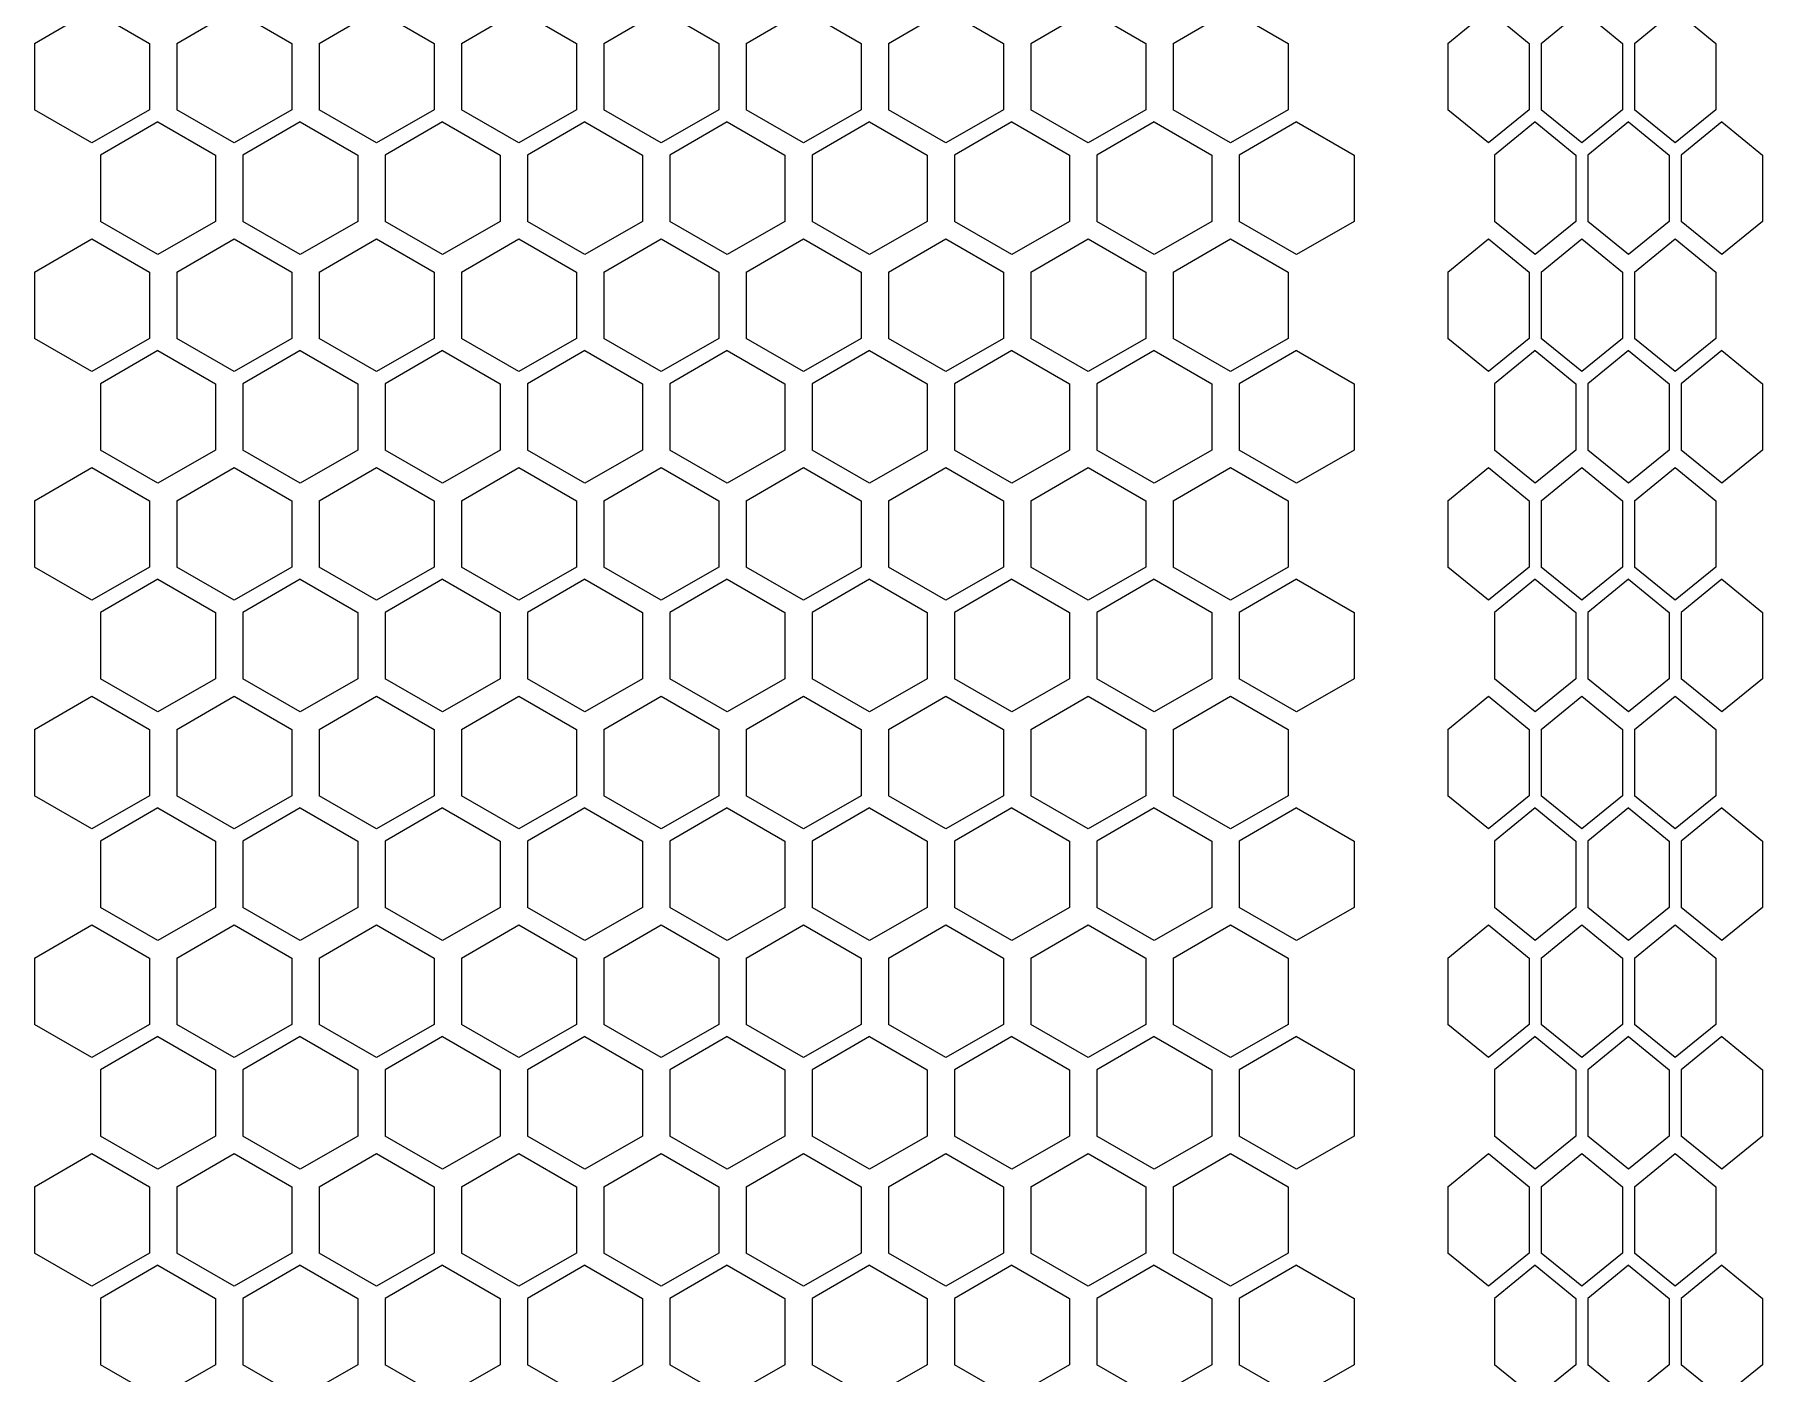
# Model space of a CAD drawing. Header units: millimetres. Extents: x 55614 to 110757, y -66981 to -47484.
# Drawn here: x 78623.3 to 78743.7, y -54757.4 to -54664.1 of the extents above; entities that cross this region are included whole.
import ezdxf

# ---------------------------------------------------------------- set-up
doc = ezdxf.new("R2010")
doc.units = ezdxf.units.MM
doc.layers.add('4215-0412-2-1_0', color=7, linetype='Continuous')
doc.layers.add('THICK', color=7, linetype='Continuous', lineweight=0)

# ---------------------------------------------------------------- blocks, each defined once
blk = doc.blocks.new('RU67I6756')
at = {"layer": '4215-0412-2-1_0', "color": 0, "linetype": 'Continuous'}
for p, q in [((25324.14, 16472.11), (25328.14, 16474.42)), ((25328.14, 16474.42), (25332.15, 16472.11)), ((25334.06, 16472.11), (25338.06, 16474.42)), ((25338.06, 16474.42), (25342.07, 16472.11)), ((25343.98, 16472.11), (25347.98, 16474.42)), ((25347.98, 16474.42), (25351.99, 16472.11)), ((25353.9, 16472.11), (25357.9, 16474.42)), ((25357.9, 16474.42), (25361.91, 16472.11)), ((25363.82, 16472.11), (25367.82, 16474.42)), ((25367.82, 16474.42), (25371.83, 16472.11)), ((25373.74, 16472.11), (25377.74, 16474.42)), ((25377.74, 16474.42), (25381.75, 16472.11)), ((25383.66, 16472.11), (25387.66, 16474.42)), ((25387.66, 16474.42), (25391.67, 16472.11)), ((25393.58, 16472.11), (25397.58, 16474.42)), ((25397.58, 16474.42), (25401.59, 16472.11)), ((25403.5, 16472.11), (25407.5, 16474.42)), ((25407.5, 16474.42), (25411.51, 16472.11)), ((25422.65, 16472.11), (25425.47, 16474.42)), ((25425.47, 16474.42), (25428.3, 16472.11)), ((25429.15, 16472.11), (25431.98, 16474.42)), ((25431.98, 16474.42), (25434.81, 16472.11)), ((25435.66, 16472.11), (25438.49, 16474.42)), ((25438.49, 16474.42), (25441.31, 16472.11)), ((25324.14, 16472.11), (25324.14, 16467.49)), ((25332.15, 16472.11), (25332.15, 16467.49)), ((25334.06, 16472.11), (25334.06, 16467.49)), ((25342.07, 16472.11), (25342.07, 16467.49)), ((25343.98, 16472.11), (25343.98, 16467.49)), ((25351.99, 16472.11), (25351.99, 16467.49)), ((25353.9, 16472.11), (25353.9, 16467.49)), ((25361.91, 16472.11), (25361.91, 16467.49)), ((25363.82, 16472.11), (25363.82, 16467.49)), ((25371.83, 16472.11), (25371.83, 16467.49)), ((25373.74, 16472.11), (25373.74, 16467.49)), ((25381.75, 16472.11), (25381.75, 16467.49)), ((25383.66, 16472.11), (25383.66, 16467.49)), ((25391.67, 16472.11), (25391.67, 16467.49)), ((25393.58, 16472.11), (25393.58, 16467.49)), ((25401.59, 16472.11), (25401.59, 16467.49)), ((25403.5, 16472.11), (25403.5, 16467.49)), ((25411.51, 16472.11), (25411.51, 16467.49)), ((25422.65, 16472.11), (25422.65, 16467.49)), ((25428.3, 16472.11), (25428.3, 16467.49)), ((25429.15, 16472.11), (25429.15, 16467.49)), ((25434.81, 16472.11), (25434.81, 16467.49)), ((25435.66, 16472.11), (25435.66, 16467.49)), ((25441.31, 16472.11), (25441.31, 16467.49)), ((25328.14, 16465.18), (25324.14, 16467.49)), ((25332.15, 16467.49), (25328.14, 16465.18)), ((25338.06, 16465.18), (25334.06, 16467.49)), ((25342.07, 16467.49), (25338.06, 16465.18)), ((25347.98, 16465.18), (25343.98, 16467.49)), ((25351.99, 16467.49), (25347.98, 16465.18)), ((25357.9, 16465.18), (25353.9, 16467.49)), ((25361.91, 16467.49), (25357.9, 16465.18)), ((25367.82, 16465.18), (25363.82, 16467.49)), ((25371.83, 16467.49), (25367.82, 16465.18)), ((25377.74, 16465.18), (25373.74, 16467.49)), ((25381.75, 16467.49), (25377.74, 16465.18)), ((25387.66, 16465.18), (25383.66, 16467.49)), ((25391.67, 16467.49), (25387.66, 16465.18)), ((25397.58, 16465.18), (25393.58, 16467.49)), ((25401.59, 16467.49), (25397.58, 16465.18)), ((25407.5, 16465.18), (25403.5, 16467.49)), ((25411.51, 16467.49), (25407.5, 16465.18)), ((25425.47, 16465.18), (25422.65, 16467.49)), ((25428.3, 16467.49), (25425.47, 16465.18)), ((25431.98, 16465.18), (25429.15, 16467.49)), ((25434.81, 16467.49), (25431.98, 16465.18)), ((25438.49, 16465.18), (25435.66, 16467.49)), ((25441.31, 16467.49), (25438.49, 16465.18)), ((25332.74, 16466.64), (25328.74, 16464.33)), ((25332.74, 16466.64), (25336.75, 16464.33)), ((25342.66, 16466.64), (25338.66, 16464.33)), ((25342.66, 16466.64), (25346.67, 16464.33)), ((25352.58, 16466.64), (25348.58, 16464.33)), ((25352.58, 16466.64), (25356.59, 16464.33)), ((25362.5, 16466.64), (25358.5, 16464.33)), ((25362.5, 16466.64), (25366.51, 16464.33)), ((25372.42, 16466.64), (25368.42, 16464.33)), ((25372.42, 16466.64), (25376.43, 16464.33)), ((25382.34, 16466.64), (25378.34, 16464.33)), ((25382.34, 16466.64), (25386.35, 16464.33)), ((25392.26, 16466.64), (25388.26, 16464.33)), ((25392.26, 16466.64), (25396.27, 16464.33)), ((25402.18, 16466.64), (25398.18, 16464.33)), ((25402.18, 16466.64), (25406.19, 16464.33)), ((25412.1, 16466.64), (25408.1, 16464.33)), ((25412.1, 16466.64), (25416.11, 16464.33)), ((25428.73, 16466.64), (25425.9, 16464.33)), ((25428.73, 16466.64), (25431.56, 16464.33)), ((25435.23, 16466.64), (25432.4, 16464.33)), ((25435.23, 16466.64), (25438.06, 16464.33)), ((25441.74, 16466.64), (25438.91, 16464.33)), ((25441.74, 16466.64), (25444.57, 16464.33)), ((25328.74, 16464.33), (25328.74, 16459.71)), ((25336.75, 16464.33), (25336.75, 16459.71)), ((25338.66, 16464.33), (25338.66, 16459.71)), ((25346.67, 16464.33), (25346.67, 16459.71)), ((25348.58, 16464.33), (25348.58, 16459.71)), ((25356.59, 16464.33), (25356.59, 16459.71)), ((25358.5, 16464.33), (25358.5, 16459.71)), ((25366.51, 16464.33), (25366.51, 16459.71)), ((25368.42, 16464.33), (25368.42, 16459.71)), ((25376.43, 16464.33), (25376.43, 16459.71)), ((25378.34, 16464.33), (25378.34, 16459.71)), ((25386.35, 16464.33), (25386.35, 16459.71)), ((25388.26, 16464.33), (25388.26, 16459.71)), ((25396.27, 16464.33), (25396.27, 16459.71)), ((25398.18, 16464.33), (25398.18, 16459.71)), ((25406.19, 16464.33), (25406.19, 16459.71)), ((25408.1, 16464.33), (25408.1, 16459.71)), ((25416.11, 16464.33), (25416.11, 16459.71)), ((25425.9, 16464.33), (25425.9, 16459.71)), ((25431.56, 16464.33), (25431.56, 16459.71)), ((25432.4, 16464.33), (25432.4, 16459.71)), ((25438.06, 16464.33), (25438.06, 16459.71)), ((25438.91, 16464.33), (25438.91, 16459.71)), ((25444.57, 16464.33), (25444.57, 16459.71)), ((25332.74, 16457.4), (25328.74, 16459.71)), ((25336.75, 16459.71), (25332.74, 16457.4)), ((25342.66, 16457.4), (25338.66, 16459.71)), ((25346.67, 16459.71), (25342.66, 16457.4)), ((25352.58, 16457.4), (25348.58, 16459.71)), ((25356.59, 16459.71), (25352.58, 16457.4)), ((25362.5, 16457.4), (25358.5, 16459.71)), ((25366.51, 16459.71), (25362.5, 16457.4)), ((25372.42, 16457.4), (25368.42, 16459.71)), ((25376.43, 16459.71), (25372.42, 16457.4)), ((25382.34, 16457.4), (25378.34, 16459.71)), ((25386.35, 16459.71), (25382.34, 16457.4)), ((25392.26, 16457.4), (25388.26, 16459.71)), ((25396.27, 16459.71), (25392.26, 16457.4)), ((25402.18, 16457.4), (25398.18, 16459.71)), ((25406.19, 16459.71), (25402.18, 16457.4)), ((25412.1, 16457.4), (25408.1, 16459.71)), ((25416.11, 16459.71), (25412.1, 16457.4)), ((25428.73, 16457.4), (25425.9, 16459.71)), ((25431.56, 16459.71), (25428.73, 16457.4)), ((25435.23, 16457.4), (25432.4, 16459.71)), ((25438.06, 16459.71), (25435.23, 16457.4)), ((25441.74, 16457.4), (25438.91, 16459.71)), ((25444.57, 16459.71), (25441.74, 16457.4)), ((25324.14, 16456.18), (25328.14, 16458.49)), ((25328.14, 16458.49), (25332.15, 16456.18)), ((25334.06, 16456.18), (25338.06, 16458.49)), ((25338.06, 16458.49), (25342.07, 16456.18)), ((25343.98, 16456.18), (25347.98, 16458.49)), ((25347.98, 16458.49), (25351.99, 16456.18)), ((25353.9, 16456.18), (25357.9, 16458.49)), ((25357.9, 16458.49), (25361.91, 16456.18)), ((25363.82, 16456.18), (25367.82, 16458.49)), ((25367.82, 16458.49), (25371.83, 16456.18)), ((25373.74, 16456.18), (25377.74, 16458.49)), ((25377.74, 16458.49), (25381.75, 16456.18)), ((25383.66, 16456.18), (25387.66, 16458.49)), ((25387.66, 16458.49), (25391.67, 16456.18)), ((25393.58, 16456.18), (25397.58, 16458.49)), ((25397.58, 16458.49), (25401.59, 16456.18)), ((25403.5, 16456.18), (25407.5, 16458.49)), ((25407.5, 16458.49), (25411.51, 16456.18)), ((25422.65, 16456.18), (25425.47, 16458.49)), ((25425.47, 16458.49), (25428.3, 16456.18)), ((25429.15, 16456.18), (25431.98, 16458.49)), ((25431.98, 16458.49), (25434.81, 16456.18)), ((25435.66, 16456.18), (25438.49, 16458.49)), ((25438.49, 16458.49), (25441.31, 16456.18)), ((25324.14, 16456.18), (25324.14, 16451.56)), ((25332.15, 16456.18), (25332.15, 16451.56)), ((25334.06, 16456.18), (25334.06, 16451.56)), ((25342.07, 16456.18), (25342.07, 16451.56)), ((25343.98, 16456.18), (25343.98, 16451.56)), ((25351.99, 16456.18), (25351.99, 16451.56)), ((25353.9, 16456.18), (25353.9, 16451.56)), ((25361.91, 16456.18), (25361.91, 16451.56)), ((25363.82, 16456.18), (25363.82, 16451.56)), ((25371.83, 16456.18), (25371.83, 16451.56)), ((25373.74, 16456.18), (25373.74, 16451.56)), ((25381.75, 16456.18), (25381.75, 16451.56)), ((25383.66, 16456.18), (25383.66, 16451.56)), ((25391.67, 16456.18), (25391.67, 16451.56)), ((25393.58, 16456.18), (25393.58, 16451.56)), ((25401.59, 16456.18), (25401.59, 16451.56)), ((25403.5, 16456.18), (25403.5, 16451.56)), ((25411.51, 16456.18), (25411.51, 16451.56)), ((25422.65, 16456.18), (25422.65, 16451.56)), ((25428.3, 16456.18), (25428.3, 16451.56)), ((25429.15, 16456.18), (25429.15, 16451.56)), ((25434.81, 16456.18), (25434.81, 16451.56)), ((25435.66, 16456.18), (25435.66, 16451.56)), ((25441.31, 16456.18), (25441.31, 16451.56)), ((25328.14, 16449.25), (25324.14, 16451.56)), ((25332.15, 16451.56), (25328.14, 16449.25)), ((25338.06, 16449.25), (25334.06, 16451.56)), ((25342.07, 16451.56), (25338.06, 16449.25)), ((25347.98, 16449.25), (25343.98, 16451.56)), ((25351.99, 16451.56), (25347.98, 16449.25)), ((25357.9, 16449.25), (25353.9, 16451.56)), ((25361.91, 16451.56), (25357.9, 16449.25)), ((25367.82, 16449.25), (25363.82, 16451.56)), ((25371.83, 16451.56), (25367.82, 16449.25)), ((25377.74, 16449.25), (25373.74, 16451.56)), ((25381.75, 16451.56), (25377.74, 16449.25)), ((25387.66, 16449.25), (25383.66, 16451.56)), ((25391.67, 16451.56), (25387.66, 16449.25)), ((25397.58, 16449.25), (25393.58, 16451.56)), ((25401.59, 16451.56), (25397.58, 16449.25)), ((25407.5, 16449.25), (25403.5, 16451.56)), ((25411.51, 16451.56), (25407.5, 16449.25)), ((25425.47, 16449.25), (25422.65, 16451.56)), ((25428.3, 16451.56), (25425.47, 16449.25)), ((25431.98, 16449.25), (25429.15, 16451.56)), ((25434.81, 16451.56), (25431.98, 16449.25)), ((25438.49, 16449.25), (25435.66, 16451.56)), ((25441.31, 16451.56), (25438.49, 16449.25)), ((25332.74, 16450.71), (25328.74, 16448.4)), ((25332.74, 16450.71), (25336.75, 16448.4)), ((25342.66, 16450.71), (25338.66, 16448.4)), ((25342.66, 16450.71), (25346.67, 16448.4)), ((25352.58, 16450.71), (25348.58, 16448.4)), ((25352.58, 16450.71), (25356.59, 16448.4)), ((25362.5, 16450.71), (25358.5, 16448.4)), ((25362.5, 16450.71), (25366.51, 16448.4)), ((25372.42, 16450.71), (25368.42, 16448.4)), ((25372.42, 16450.71), (25376.43, 16448.4)), ((25382.34, 16450.71), (25378.34, 16448.4)), ((25382.34, 16450.71), (25386.35, 16448.4)), ((25392.26, 16450.71), (25388.26, 16448.4)), ((25392.26, 16450.71), (25396.27, 16448.4)), ((25402.18, 16450.71), (25398.18, 16448.4)), ((25402.18, 16450.71), (25406.19, 16448.4)), ((25412.1, 16450.71), (25408.1, 16448.4)), ((25412.1, 16450.71), (25416.11, 16448.4)), ((25428.73, 16450.71), (25425.9, 16448.4)), ((25428.73, 16450.71), (25431.56, 16448.4)), ((25435.23, 16450.71), (25432.4, 16448.4)), ((25435.23, 16450.71), (25438.06, 16448.4)), ((25441.74, 16450.71), (25438.91, 16448.4)), ((25441.74, 16450.71), (25444.57, 16448.4)), ((25328.74, 16448.4), (25328.74, 16443.78)), ((25336.75, 16448.4), (25336.75, 16443.78)), ((25338.66, 16448.4), (25338.66, 16443.78)), ((25346.67, 16448.4), (25346.67, 16443.78)), ((25348.58, 16448.4), (25348.58, 16443.78)), ((25356.59, 16448.4), (25356.59, 16443.78)), ((25358.5, 16448.4), (25358.5, 16443.78)), ((25366.51, 16448.4), (25366.51, 16443.78)), ((25368.42, 16448.4), (25368.42, 16443.78)), ((25376.43, 16448.4), (25376.43, 16443.78)), ((25378.34, 16448.4), (25378.34, 16443.78)), ((25386.35, 16448.4), (25386.35, 16443.78)), ((25388.26, 16448.4), (25388.26, 16443.78)), ((25396.27, 16448.4), (25396.27, 16443.78)), ((25398.18, 16448.4), (25398.18, 16443.78)), ((25406.19, 16448.4), (25406.19, 16443.78)), ((25408.1, 16448.4), (25408.1, 16443.78)), ((25416.11, 16448.4), (25416.11, 16443.78)), ((25425.9, 16448.4), (25425.9, 16443.78)), ((25431.56, 16448.4), (25431.56, 16443.78)), ((25432.4, 16448.4), (25432.4, 16443.78)), ((25438.06, 16448.4), (25438.06, 16443.78)), ((25438.91, 16448.4), (25438.91, 16443.78)), ((25444.57, 16448.4), (25444.57, 16443.78)), ((25332.74, 16441.47), (25328.74, 16443.78)), ((25336.75, 16443.78), (25332.74, 16441.47)), ((25342.66, 16441.47), (25338.66, 16443.78)), ((25346.67, 16443.78), (25342.66, 16441.47)), ((25352.58, 16441.47), (25348.58, 16443.78)), ((25356.59, 16443.78), (25352.58, 16441.47)), ((25362.5, 16441.47), (25358.5, 16443.78)), ((25366.51, 16443.78), (25362.5, 16441.47)), ((25372.42, 16441.47), (25368.42, 16443.78)), ((25376.43, 16443.78), (25372.42, 16441.47)), ((25382.34, 16441.47), (25378.34, 16443.78)), ((25386.35, 16443.78), (25382.34, 16441.47)), ((25392.26, 16441.47), (25388.26, 16443.78)), ((25396.27, 16443.78), (25392.26, 16441.47)), ((25402.18, 16441.47), (25398.18, 16443.78)), ((25406.19, 16443.78), (25402.18, 16441.47)), ((25412.1, 16441.47), (25408.1, 16443.78)), ((25416.11, 16443.78), (25412.1, 16441.47)), ((25428.73, 16441.47), (25425.9, 16443.78)), ((25431.56, 16443.78), (25428.73, 16441.47)), ((25435.23, 16441.47), (25432.4, 16443.78)), ((25438.06, 16443.78), (25435.23, 16441.47)), ((25441.74, 16441.47), (25438.91, 16443.78)), ((25444.57, 16443.78), (25441.74, 16441.47)), ((25324.14, 16440.25), (25328.14, 16442.56)), ((25328.14, 16442.56), (25332.15, 16440.25)), ((25334.06, 16440.25), (25338.06, 16442.56)), ((25338.06, 16442.56), (25342.07, 16440.25)), ((25343.98, 16440.25), (25347.98, 16442.56)), ((25347.98, 16442.56), (25351.99, 16440.25)), ((25353.9, 16440.25), (25357.9, 16442.56)), ((25357.9, 16442.56), (25361.91, 16440.25)), ((25363.82, 16440.25), (25367.82, 16442.56)), ((25367.82, 16442.56), (25371.83, 16440.25)), ((25373.74, 16440.25), (25377.74, 16442.56)), ((25377.74, 16442.56), (25381.75, 16440.25)), ((25383.66, 16440.25), (25387.66, 16442.56)), ((25387.66, 16442.56), (25391.67, 16440.25)), ((25393.58, 16440.25), (25397.58, 16442.56)), ((25397.58, 16442.56), (25401.59, 16440.25)), ((25403.5, 16440.25), (25407.5, 16442.56)), ((25407.5, 16442.56), (25411.51, 16440.25)), ((25422.65, 16440.25), (25425.47, 16442.56)), ((25425.47, 16442.56), (25428.3, 16440.25)), ((25429.15, 16440.25), (25431.98, 16442.56)), ((25431.98, 16442.56), (25434.81, 16440.25)), ((25435.66, 16440.25), (25438.49, 16442.56)), ((25438.49, 16442.56), (25441.31, 16440.25)), ((25324.14, 16440.25), (25324.14, 16435.63)), ((25332.15, 16440.25), (25332.15, 16435.63)), ((25334.06, 16440.25), (25334.06, 16435.63)), ((25342.07, 16440.25), (25342.07, 16435.63)), ((25343.98, 16440.25), (25343.98, 16435.63)), ((25351.99, 16440.25), (25351.99, 16435.63)), ((25353.9, 16440.25), (25353.9, 16435.63)), ((25361.91, 16440.25), (25361.91, 16435.63)), ((25363.82, 16440.25), (25363.82, 16435.63)), ((25371.83, 16440.25), (25371.83, 16435.63)), ((25373.74, 16440.25), (25373.74, 16435.63)), ((25381.75, 16440.25), (25381.75, 16435.63)), ((25383.66, 16440.25), (25383.66, 16435.63)), ((25391.67, 16440.25), (25391.67, 16435.63)), ((25393.58, 16440.25), (25393.58, 16435.63)), ((25401.59, 16440.25), (25401.59, 16435.63)), ((25403.5, 16440.25), (25403.5, 16435.63)), ((25411.51, 16440.25), (25411.51, 16435.63)), ((25422.65, 16440.25), (25422.65, 16435.63)), ((25428.3, 16440.25), (25428.3, 16435.63)), ((25429.15, 16440.25), (25429.15, 16435.63)), ((25434.81, 16440.25), (25434.81, 16435.63)), ((25435.66, 16440.25), (25435.66, 16435.63)), ((25441.31, 16440.25), (25441.31, 16435.63)), ((25328.14, 16433.32), (25324.14, 16435.63)), ((25332.15, 16435.63), (25328.14, 16433.32)), ((25338.06, 16433.32), (25334.06, 16435.63)), ((25342.07, 16435.63), (25338.06, 16433.32)), ((25347.98, 16433.32), (25343.98, 16435.63)), ((25351.99, 16435.63), (25347.98, 16433.32)), ((25357.9, 16433.32), (25353.9, 16435.63)), ((25361.91, 16435.63), (25357.9, 16433.32)), ((25367.82, 16433.32), (25363.82, 16435.63)), ((25371.83, 16435.63), (25367.82, 16433.32)), ((25377.74, 16433.32), (25373.74, 16435.63)), ((25381.75, 16435.63), (25377.74, 16433.32)), ((25387.66, 16433.32), (25383.66, 16435.63)), ((25391.67, 16435.63), (25387.66, 16433.32)), ((25397.58, 16433.32), (25393.58, 16435.63)), ((25401.59, 16435.63), (25397.58, 16433.32)), ((25407.5, 16433.32), (25403.5, 16435.63)), ((25411.51, 16435.63), (25407.5, 16433.32)), ((25425.47, 16433.32), (25422.65, 16435.63)), ((25428.3, 16435.63), (25425.47, 16433.32)), ((25431.98, 16433.32), (25429.15, 16435.63)), ((25434.81, 16435.63), (25431.98, 16433.32)), ((25438.49, 16433.32), (25435.66, 16435.63)), ((25441.31, 16435.63), (25438.49, 16433.32)), ((25332.74, 16434.78), (25328.74, 16432.47)), ((25332.74, 16434.78), (25336.75, 16432.47)), ((25342.66, 16434.78), (25338.66, 16432.47)), ((25342.66, 16434.78), (25346.67, 16432.47)), ((25352.58, 16434.78), (25348.58, 16432.47)), ((25352.58, 16434.78), (25356.59, 16432.47)), ((25362.5, 16434.78), (25358.5, 16432.47)), ((25362.5, 16434.78), (25366.51, 16432.47)), ((25372.42, 16434.78), (25368.42, 16432.47)), ((25372.42, 16434.78), (25376.43, 16432.47)), ((25382.34, 16434.78), (25378.34, 16432.47)), ((25382.34, 16434.78), (25386.35, 16432.47)), ((25392.26, 16434.78), (25388.26, 16432.47)), ((25392.26, 16434.78), (25396.27, 16432.47)), ((25402.18, 16434.78), (25398.18, 16432.47)), ((25402.18, 16434.78), (25406.19, 16432.47)), ((25412.1, 16434.78), (25408.1, 16432.47)), ((25412.1, 16434.78), (25416.11, 16432.47)), ((25428.73, 16434.78), (25425.9, 16432.47)), ((25428.73, 16434.78), (25431.56, 16432.47)), ((25435.23, 16434.78), (25432.4, 16432.47)), ((25435.23, 16434.78), (25438.06, 16432.47)), ((25441.74, 16434.78), (25438.91, 16432.47)), ((25441.74, 16434.78), (25444.57, 16432.47)), ((25328.74, 16432.47), (25328.74, 16427.85)), ((25336.75, 16432.47), (25336.75, 16427.85)), ((25338.66, 16432.47), (25338.66, 16427.85)), ((25346.67, 16432.47), (25346.67, 16427.85)), ((25348.58, 16432.47), (25348.58, 16427.85)), ((25356.59, 16432.47), (25356.59, 16427.85)), ((25358.5, 16432.47), (25358.5, 16427.85)), ((25366.51, 16432.47), (25366.51, 16427.85)), ((25368.42, 16432.47), (25368.42, 16427.85)), ((25376.43, 16432.47), (25376.43, 16427.85)), ((25378.34, 16432.47), (25378.34, 16427.85)), ((25386.35, 16432.47), (25386.35, 16427.85)), ((25388.26, 16432.47), (25388.26, 16427.85)), ((25396.27, 16432.47), (25396.27, 16427.85)), ((25398.18, 16432.47), (25398.18, 16427.85)), ((25406.19, 16432.47), (25406.19, 16427.85)), ((25408.1, 16432.47), (25408.1, 16427.85)), ((25416.11, 16432.47), (25416.11, 16427.85)), ((25425.9, 16432.47), (25425.9, 16427.85)), ((25431.56, 16432.47), (25431.56, 16427.85)), ((25432.4, 16432.47), (25432.4, 16427.85)), ((25438.06, 16432.47), (25438.06, 16427.85)), ((25438.91, 16432.47), (25438.91, 16427.85)), ((25444.57, 16432.47), (25444.57, 16427.85)), ((25332.74, 16425.54), (25328.74, 16427.85)), ((25336.75, 16427.85), (25332.74, 16425.54)), ((25342.66, 16425.54), (25338.66, 16427.85)), ((25346.67, 16427.85), (25342.66, 16425.54)), ((25352.58, 16425.54), (25348.58, 16427.85)), ((25356.59, 16427.85), (25352.58, 16425.54)), ((25362.5, 16425.54), (25358.5, 16427.85)), ((25366.51, 16427.85), (25362.5, 16425.54)), ((25372.42, 16425.54), (25368.42, 16427.85)), ((25376.43, 16427.85), (25372.42, 16425.54)), ((25382.34, 16425.54), (25378.34, 16427.85)), ((25386.35, 16427.85), (25382.34, 16425.54)), ((25392.26, 16425.54), (25388.26, 16427.85)), ((25396.27, 16427.85), (25392.26, 16425.54)), ((25402.18, 16425.54), (25398.18, 16427.85)), ((25406.19, 16427.85), (25402.18, 16425.54)), ((25412.1, 16425.54), (25408.1, 16427.85)), ((25416.11, 16427.85), (25412.1, 16425.54)), ((25428.73, 16425.54), (25425.9, 16427.85)), ((25431.56, 16427.85), (25428.73, 16425.54)), ((25435.23, 16425.54), (25432.4, 16427.85)), ((25438.06, 16427.85), (25435.23, 16425.54)), ((25441.74, 16425.54), (25438.91, 16427.85)), ((25444.57, 16427.85), (25441.74, 16425.54)), ((25324.14, 16424.32), (25328.14, 16426.63)), ((25328.14, 16426.63), (25332.15, 16424.32)), ((25334.06, 16424.32), (25338.06, 16426.63)), ((25338.06, 16426.63), (25342.07, 16424.32)), ((25343.98, 16424.32), (25347.98, 16426.63)), ((25347.98, 16426.63), (25351.99, 16424.32)), ((25353.9, 16424.32), (25357.9, 16426.63)), ((25357.9, 16426.63), (25361.91, 16424.32)), ((25363.82, 16424.32), (25367.82, 16426.63)), ((25367.82, 16426.63), (25371.83, 16424.32)), ((25373.74, 16424.32), (25377.74, 16426.63)), ((25377.74, 16426.63), (25381.75, 16424.32)), ((25383.66, 16424.32), (25387.66, 16426.63)), ((25387.66, 16426.63), (25391.67, 16424.32)), ((25393.58, 16424.32), (25397.58, 16426.63)), ((25397.58, 16426.63), (25401.59, 16424.32)), ((25403.5, 16424.32), (25407.5, 16426.63)), ((25407.5, 16426.63), (25411.51, 16424.32)), ((25422.65, 16424.32), (25425.47, 16426.63)), ((25425.47, 16426.63), (25428.3, 16424.32)), ((25429.15, 16424.32), (25431.98, 16426.63)), ((25431.98, 16426.63), (25434.81, 16424.32)), ((25435.66, 16424.32), (25438.49, 16426.63)), ((25438.49, 16426.63), (25441.31, 16424.32)), ((25324.14, 16424.32), (25324.14, 16419.7)), ((25332.15, 16424.32), (25332.15, 16419.7)), ((25334.06, 16424.32), (25334.06, 16419.7)), ((25342.07, 16424.32), (25342.07, 16419.7)), ((25343.98, 16424.32), (25343.98, 16419.7)), ((25351.99, 16424.32), (25351.99, 16419.7)), ((25353.9, 16424.32), (25353.9, 16419.7)), ((25361.91, 16424.32), (25361.91, 16419.7)), ((25363.82, 16424.32), (25363.82, 16419.7)), ((25371.83, 16424.32), (25371.83, 16419.7)), ((25373.74, 16424.32), (25373.74, 16419.7)), ((25381.75, 16424.32), (25381.75, 16419.7)), ((25383.66, 16424.32), (25383.66, 16419.7)), ((25391.67, 16424.32), (25391.67, 16419.7)), ((25393.58, 16424.32), (25393.58, 16419.7)), ((25401.59, 16424.32), (25401.59, 16419.7)), ((25403.5, 16424.32), (25403.5, 16419.7)), ((25411.51, 16424.32), (25411.51, 16419.7)), ((25422.65, 16424.32), (25422.65, 16419.7)), ((25428.3, 16424.32), (25428.3, 16419.7)), ((25429.15, 16424.32), (25429.15, 16419.7)), ((25434.81, 16424.32), (25434.81, 16419.7)), ((25435.66, 16424.32), (25435.66, 16419.7)), ((25441.31, 16424.32), (25441.31, 16419.7)), ((25328.14, 16417.39), (25324.14, 16419.7)), ((25332.15, 16419.7), (25328.14, 16417.39)), ((25332.74, 16418.85), (25328.74, 16416.54)), ((25332.74, 16418.85), (25336.75, 16416.54)), ((25338.06, 16417.39), (25334.06, 16419.7)), ((25342.07, 16419.7), (25338.06, 16417.39)), ((25342.66, 16418.85), (25338.66, 16416.54)), ((25342.66, 16418.85), (25346.67, 16416.54)), ((25347.98, 16417.39), (25343.98, 16419.7)), ((25351.99, 16419.7), (25347.98, 16417.39)), ((25352.58, 16418.85), (25348.58, 16416.54)), ((25352.58, 16418.85), (25356.59, 16416.54)), ((25357.9, 16417.39), (25353.9, 16419.7)), ((25361.91, 16419.7), (25357.9, 16417.39)), ((25362.5, 16418.85), (25358.5, 16416.54)), ((25362.5, 16418.85), (25366.51, 16416.54)), ((25367.82, 16417.39), (25363.82, 16419.7)), ((25371.83, 16419.7), (25367.82, 16417.39)), ((25372.42, 16418.85), (25368.42, 16416.54)), ((25372.42, 16418.85), (25376.43, 16416.54)), ((25377.74, 16417.39), (25373.74, 16419.7)), ((25381.75, 16419.7), (25377.74, 16417.39)), ((25382.34, 16418.85), (25378.34, 16416.54)), ((25382.34, 16418.85), (25386.35, 16416.54)), ((25387.66, 16417.39), (25383.66, 16419.7)), ((25391.67, 16419.7), (25387.66, 16417.39)), ((25392.26, 16418.85), (25388.26, 16416.54)), ((25392.26, 16418.85), (25396.27, 16416.54)), ((25397.58, 16417.39), (25393.58, 16419.7)), ((25401.59, 16419.7), (25397.58, 16417.39)), ((25402.18, 16418.85), (25398.18, 16416.54)), ((25402.18, 16418.85), (25406.19, 16416.54)), ((25407.5, 16417.39), (25403.5, 16419.7)), ((25411.51, 16419.7), (25407.5, 16417.39)), ((25412.1, 16418.85), (25408.1, 16416.54)), ((25412.1, 16418.85), (25416.11, 16416.54)), ((25425.47, 16417.39), (25422.65, 16419.7)), ((25428.3, 16419.7), (25425.47, 16417.39)), ((25428.73, 16418.85), (25425.9, 16416.54)), ((25428.73, 16418.85), (25431.56, 16416.54)), ((25431.98, 16417.39), (25429.15, 16419.7)), ((25434.81, 16419.7), (25431.98, 16417.39)), ((25435.23, 16418.85), (25432.4, 16416.54)), ((25435.23, 16418.85), (25438.06, 16416.54)), ((25438.49, 16417.39), (25435.66, 16419.7)), ((25441.31, 16419.7), (25438.49, 16417.39)), ((25441.74, 16418.85), (25438.91, 16416.54)), ((25441.74, 16418.85), (25444.57, 16416.54)), ((25328.74, 16416.54), (25328.74, 16411.92)), ((25336.75, 16416.54), (25336.75, 16411.92)), ((25338.66, 16416.54), (25338.66, 16411.92)), ((25346.67, 16416.54), (25346.67, 16411.92)), ((25348.58, 16416.54), (25348.58, 16411.92)), ((25356.59, 16416.54), (25356.59, 16411.92)), ((25358.5, 16416.54), (25358.5, 16411.92)), ((25366.51, 16416.54), (25366.51, 16411.92)), ((25368.42, 16416.54), (25368.42, 16411.92)), ((25376.43, 16416.54), (25376.43, 16411.92)), ((25378.34, 16416.54), (25378.34, 16411.92)), ((25386.35, 16416.54), (25386.35, 16411.92)), ((25388.26, 16416.54), (25388.26, 16411.92)), ((25396.27, 16416.54), (25396.27, 16411.92)), ((25398.18, 16416.54), (25398.18, 16411.92)), ((25406.19, 16416.54), (25406.19, 16411.92)), ((25408.1, 16416.54), (25408.1, 16411.92)), ((25416.11, 16416.54), (25416.11, 16411.92)), ((25425.9, 16416.54), (25425.9, 16411.92)), ((25431.56, 16416.54), (25431.56, 16411.92)), ((25432.4, 16416.54), (25432.4, 16411.92)), ((25438.06, 16416.54), (25438.06, 16411.92)), ((25438.91, 16416.54), (25438.91, 16411.92)), ((25444.57, 16416.54), (25444.57, 16411.92)), ((25332.74, 16409.61), (25328.74, 16411.92)), ((25336.75, 16411.92), (25332.74, 16409.61)), ((25342.66, 16409.61), (25338.66, 16411.92)), ((25346.67, 16411.92), (25342.66, 16409.61)), ((25352.58, 16409.61), (25348.58, 16411.92)), ((25356.59, 16411.92), (25352.58, 16409.61)), ((25362.5, 16409.61), (25358.5, 16411.92)), ((25366.51, 16411.92), (25362.5, 16409.61)), ((25372.42, 16409.61), (25368.42, 16411.92)), ((25376.43, 16411.92), (25372.42, 16409.61)), ((25382.34, 16409.61), (25378.34, 16411.92)), ((25386.35, 16411.92), (25382.34, 16409.61)), ((25392.26, 16409.61), (25388.26, 16411.92)), ((25396.27, 16411.92), (25392.26, 16409.61)), ((25402.18, 16409.61), (25398.18, 16411.92)), ((25406.19, 16411.92), (25402.18, 16409.61)), ((25412.1, 16409.61), (25408.1, 16411.92)), ((25416.11, 16411.92), (25412.1, 16409.61)), ((25428.73, 16409.61), (25425.9, 16411.92)), ((25431.56, 16411.92), (25428.73, 16409.61)), ((25435.23, 16409.61), (25432.4, 16411.92)), ((25438.06, 16411.92), (25435.23, 16409.61)), ((25441.74, 16409.61), (25438.91, 16411.92)), ((25444.57, 16411.92), (25441.74, 16409.61)), ((25324.14, 16408.39), (25328.14, 16410.7)), ((25328.14, 16410.7), (25332.15, 16408.39)), ((25334.06, 16408.39), (25338.06, 16410.7)), ((25338.06, 16410.7), (25342.07, 16408.39)), ((25343.98, 16408.39), (25347.98, 16410.7)), ((25347.98, 16410.7), (25351.99, 16408.39)), ((25353.9, 16408.39), (25357.9, 16410.7)), ((25357.9, 16410.7), (25361.91, 16408.39)), ((25363.82, 16408.39), (25367.82, 16410.7)), ((25367.82, 16410.7), (25371.83, 16408.39)), ((25373.74, 16408.39), (25377.74, 16410.7)), ((25377.74, 16410.7), (25381.75, 16408.39)), ((25383.66, 16408.39), (25387.66, 16410.7)), ((25387.66, 16410.7), (25391.67, 16408.39)), ((25393.58, 16408.39), (25397.58, 16410.7)), ((25397.58, 16410.7), (25401.59, 16408.39)), ((25403.5, 16408.39), (25407.5, 16410.7)), ((25407.5, 16410.7), (25411.51, 16408.39)), ((25422.65, 16408.39), (25425.47, 16410.7)), ((25425.47, 16410.7), (25428.3, 16408.39)), ((25429.15, 16408.39), (25431.98, 16410.7)), ((25431.98, 16410.7), (25434.81, 16408.39)), ((25435.66, 16408.39), (25438.49, 16410.7)), ((25438.49, 16410.7), (25441.31, 16408.39)), ((25324.14, 16408.39), (25324.14, 16403.77)), ((25332.15, 16408.39), (25332.15, 16403.77)), ((25334.06, 16408.39), (25334.06, 16403.77)), ((25342.07, 16408.39), (25342.07, 16403.77)), ((25343.98, 16408.39), (25343.98, 16403.77)), ((25351.99, 16408.39), (25351.99, 16403.77)), ((25353.9, 16408.39), (25353.9, 16403.77)), ((25361.91, 16408.39), (25361.91, 16403.77)), ((25363.82, 16408.39), (25363.82, 16403.77)), ((25371.83, 16408.39), (25371.83, 16403.77)), ((25373.74, 16408.39), (25373.74, 16403.77)), ((25381.75, 16408.39), (25381.75, 16403.77)), ((25383.66, 16408.39), (25383.66, 16403.77)), ((25391.67, 16408.39), (25391.67, 16403.77)), ((25393.58, 16408.39), (25393.58, 16403.77)), ((25401.59, 16408.39), (25401.59, 16403.77)), ((25403.5, 16408.39), (25403.5, 16403.77)), ((25411.51, 16408.39), (25411.51, 16403.77)), ((25422.65, 16408.39), (25422.65, 16403.77)), ((25428.3, 16408.39), (25428.3, 16403.77)), ((25429.15, 16408.39), (25429.15, 16403.77)), ((25434.81, 16408.39), (25434.81, 16403.77)), ((25435.66, 16408.39), (25435.66, 16403.77)), ((25441.31, 16408.39), (25441.31, 16403.77)), ((25328.14, 16401.46), (25324.14, 16403.77)), ((25332.15, 16403.77), (25328.14, 16401.46)), ((25338.06, 16401.46), (25334.06, 16403.77)), ((25342.07, 16403.77), (25338.06, 16401.46)), ((25347.98, 16401.46), (25343.98, 16403.77)), ((25351.99, 16403.77), (25347.98, 16401.46)), ((25357.9, 16401.46), (25353.9, 16403.77)), ((25361.91, 16403.77), (25357.9, 16401.46)), ((25367.82, 16401.46), (25363.82, 16403.77)), ((25371.83, 16403.77), (25367.82, 16401.46)), ((25377.74, 16401.46), (25373.74, 16403.77)), ((25381.75, 16403.77), (25377.74, 16401.46)), ((25387.66, 16401.46), (25383.66, 16403.77)), ((25391.67, 16403.77), (25387.66, 16401.46)), ((25397.58, 16401.46), (25393.58, 16403.77)), ((25401.59, 16403.77), (25397.58, 16401.46)), ((25407.5, 16401.46), (25403.5, 16403.77)), ((25411.51, 16403.77), (25407.5, 16401.46)), ((25425.47, 16401.46), (25422.65, 16403.77)), ((25428.3, 16403.77), (25425.47, 16401.46)), ((25431.98, 16401.46), (25429.15, 16403.77)), ((25434.81, 16403.77), (25431.98, 16401.46)), ((25438.49, 16401.46), (25435.66, 16403.77)), ((25441.31, 16403.77), (25438.49, 16401.46)), ((25332.74, 16402.92), (25328.74, 16400.61)), ((25332.74, 16402.92), (25336.75, 16400.61)), ((25342.66, 16402.92), (25338.66, 16400.61)), ((25342.66, 16402.92), (25346.67, 16400.61)), ((25352.58, 16402.92), (25348.58, 16400.61)), ((25352.58, 16402.92), (25356.59, 16400.61)), ((25362.5, 16402.92), (25358.5, 16400.61)), ((25362.5, 16402.92), (25366.51, 16400.61)), ((25372.42, 16402.92), (25368.42, 16400.61)), ((25372.42, 16402.92), (25376.43, 16400.61)), ((25382.34, 16402.92), (25378.34, 16400.61)), ((25382.34, 16402.92), (25386.35, 16400.61)), ((25392.26, 16402.92), (25388.26, 16400.61)), ((25392.26, 16402.92), (25396.27, 16400.61)), ((25402.18, 16402.92), (25398.18, 16400.61)), ((25402.18, 16402.92), (25406.19, 16400.61)), ((25412.1, 16402.92), (25408.1, 16400.61)), ((25412.1, 16402.92), (25416.11, 16400.61)), ((25428.73, 16402.92), (25425.9, 16400.61)), ((25428.73, 16402.92), (25431.56, 16400.61)), ((25435.23, 16402.92), (25432.4, 16400.61)), ((25435.23, 16402.92), (25438.06, 16400.61)), ((25441.74, 16402.92), (25438.91, 16400.61)), ((25441.74, 16402.92), (25444.57, 16400.61)), ((25328.74, 16400.61), (25328.74, 16395.99)), ((25336.75, 16400.61), (25336.75, 16395.99)), ((25338.66, 16400.61), (25338.66, 16395.99)), ((25346.67, 16400.61), (25346.67, 16395.99)), ((25348.58, 16400.61), (25348.58, 16395.99)), ((25356.59, 16400.61), (25356.59, 16395.99)), ((25358.5, 16400.61), (25358.5, 16395.99)), ((25366.51, 16400.61), (25366.51, 16395.99)), ((25368.42, 16400.61), (25368.42, 16395.99)), ((25376.43, 16400.61), (25376.43, 16395.99)), ((25378.34, 16400.61), (25378.34, 16395.99)), ((25386.35, 16400.61), (25386.35, 16395.99)), ((25388.26, 16400.61), (25388.26, 16395.99)), ((25396.27, 16400.61), (25396.27, 16395.99)), ((25398.18, 16400.61), (25398.18, 16395.99)), ((25406.19, 16400.61), (25406.19, 16395.99)), ((25408.1, 16400.61), (25408.1, 16395.99)), ((25416.11, 16400.61), (25416.11, 16395.99)), ((25425.9, 16400.61), (25425.9, 16395.99)), ((25431.56, 16400.61), (25431.56, 16395.99)), ((25432.4, 16400.61), (25432.4, 16395.99)), ((25438.06, 16400.61), (25438.06, 16395.99)), ((25438.91, 16400.61), (25438.91, 16395.99)), ((25444.57, 16400.61), (25444.57, 16395.99)), ((25332.74, 16393.68), (25328.74, 16395.99)), ((25336.75, 16395.99), (25332.74, 16393.68)), ((25342.66, 16393.68), (25338.66, 16395.99)), ((25346.67, 16395.99), (25342.66, 16393.68)), ((25352.58, 16393.68), (25348.58, 16395.99)), ((25356.59, 16395.99), (25352.58, 16393.68)), ((25362.5, 16393.68), (25358.5, 16395.99)), ((25366.51, 16395.99), (25362.5, 16393.68)), ((25372.42, 16393.68), (25368.42, 16395.99)), ((25376.43, 16395.99), (25372.42, 16393.68)), ((25382.34, 16393.68), (25378.34, 16395.99)), ((25386.35, 16395.99), (25382.34, 16393.68)), ((25392.26, 16393.68), (25388.26, 16395.99)), ((25396.27, 16395.99), (25392.26, 16393.68)), ((25402.18, 16393.68), (25398.18, 16395.99)), ((25406.19, 16395.99), (25402.18, 16393.68)), ((25412.1, 16393.68), (25408.1, 16395.99)), ((25416.11, 16395.99), (25412.1, 16393.68)), ((25428.73, 16393.68), (25425.9, 16395.99)), ((25431.56, 16395.99), (25428.73, 16393.68)), ((25435.23, 16393.68), (25432.4, 16395.99)), ((25438.06, 16395.99), (25435.23, 16393.68)), ((25441.74, 16393.68), (25438.91, 16395.99)), ((25444.57, 16395.99), (25441.74, 16393.68)), ((25324.14, 16392.46), (25328.14, 16394.77)), ((25328.14, 16394.77), (25332.15, 16392.46)), ((25334.06, 16392.46), (25338.06, 16394.77)), ((25338.06, 16394.77), (25342.07, 16392.46)), ((25343.98, 16392.46), (25347.98, 16394.77)), ((25347.98, 16394.77), (25351.99, 16392.46)), ((25353.9, 16392.46), (25357.9, 16394.77)), ((25357.9, 16394.77), (25361.91, 16392.46)), ((25363.82, 16392.46), (25367.82, 16394.77)), ((25367.82, 16394.77), (25371.83, 16392.46)), ((25373.74, 16392.46), (25377.74, 16394.77)), ((25377.74, 16394.77), (25381.75, 16392.46)), ((25383.66, 16392.46), (25387.66, 16394.77)), ((25387.66, 16394.77), (25391.67, 16392.46)), ((25393.58, 16392.46), (25397.58, 16394.77)), ((25397.58, 16394.77), (25401.59, 16392.46)), ((25403.5, 16392.46), (25407.5, 16394.77)), ((25407.5, 16394.77), (25411.51, 16392.46)), ((25422.65, 16392.46), (25425.47, 16394.77)), ((25425.47, 16394.77), (25428.3, 16392.46)), ((25429.15, 16392.46), (25431.98, 16394.77)), ((25431.98, 16394.77), (25434.81, 16392.46)), ((25435.66, 16392.46), (25438.49, 16394.77)), ((25438.49, 16394.77), (25441.31, 16392.46)), ((25324.14, 16392.46), (25324.14, 16387.84)), ((25332.15, 16392.46), (25332.15, 16387.84)), ((25334.06, 16392.46), (25334.06, 16387.84)), ((25342.07, 16392.46), (25342.07, 16387.84)), ((25343.98, 16392.46), (25343.98, 16387.84)), ((25351.99, 16392.46), (25351.99, 16387.84)), ((25353.9, 16392.46), (25353.9, 16387.84)), ((25361.91, 16392.46), (25361.91, 16387.84)), ((25363.82, 16392.46), (25363.82, 16387.84)), ((25371.83, 16392.46), (25371.83, 16387.84)), ((25373.74, 16392.46), (25373.74, 16387.84)), ((25381.75, 16392.46), (25381.75, 16387.84)), ((25383.66, 16392.46), (25383.66, 16387.84)), ((25391.67, 16392.46), (25391.67, 16387.84)), ((25393.58, 16392.46), (25393.58, 16387.84)), ((25401.59, 16392.46), (25401.59, 16387.84)), ((25403.5, 16392.46), (25403.5, 16387.84)), ((25411.51, 16392.46), (25411.51, 16387.84)), ((25422.65, 16392.46), (25422.65, 16387.84)), ((25428.3, 16392.46), (25428.3, 16387.84)), ((25429.15, 16392.46), (25429.15, 16387.84)), ((25434.81, 16392.46), (25434.81, 16387.84)), ((25435.66, 16392.46), (25435.66, 16387.84)), ((25441.31, 16392.46), (25441.31, 16387.84)), ((25328.14, 16385.53), (25324.14, 16387.84)), ((25332.15, 16387.84), (25328.14, 16385.53)), ((25338.06, 16385.53), (25334.06, 16387.84)), ((25342.07, 16387.84), (25338.06, 16385.53)), ((25347.98, 16385.53), (25343.98, 16387.84)), ((25351.99, 16387.84), (25347.98, 16385.53)), ((25357.9, 16385.53), (25353.9, 16387.84)), ((25361.91, 16387.84), (25357.9, 16385.53)), ((25367.82, 16385.53), (25363.82, 16387.84)), ((25371.83, 16387.84), (25367.82, 16385.53)), ((25377.74, 16385.53), (25373.74, 16387.84)), ((25381.75, 16387.84), (25377.74, 16385.53)), ((25387.66, 16385.53), (25383.66, 16387.84)), ((25391.67, 16387.84), (25387.66, 16385.53)), ((25397.58, 16385.53), (25393.58, 16387.84)), ((25401.59, 16387.84), (25397.58, 16385.53)), ((25407.5, 16385.53), (25403.5, 16387.84)), ((25411.51, 16387.84), (25407.5, 16385.53)), ((25425.47, 16385.53), (25422.65, 16387.84)), ((25428.3, 16387.84), (25425.47, 16385.53)), ((25431.98, 16385.53), (25429.15, 16387.84)), ((25434.81, 16387.84), (25431.98, 16385.53)), ((25438.49, 16385.53), (25435.66, 16387.84)), ((25441.31, 16387.84), (25438.49, 16385.53)), ((25332.74, 16386.99), (25328.74, 16384.68)), ((25332.74, 16386.99), (25336.75, 16384.68)), ((25342.66, 16386.99), (25338.66, 16384.68)), ((25342.66, 16386.99), (25346.67, 16384.68)), ((25352.58, 16386.99), (25348.58, 16384.68)), ((25352.58, 16386.99), (25356.59, 16384.68)), ((25362.5, 16386.99), (25358.5, 16384.68)), ((25362.5, 16386.99), (25366.51, 16384.68)), ((25372.42, 16386.99), (25368.42, 16384.68)), ((25372.42, 16386.99), (25376.43, 16384.68)), ((25382.34, 16386.99), (25378.34, 16384.68)), ((25382.34, 16386.99), (25386.35, 16384.68)), ((25392.26, 16386.99), (25388.26, 16384.68)), ((25392.26, 16386.99), (25396.27, 16384.68)), ((25402.18, 16386.99), (25398.18, 16384.68)), ((25402.18, 16386.99), (25406.19, 16384.68)), ((25412.1, 16386.99), (25408.1, 16384.68)), ((25412.1, 16386.99), (25416.11, 16384.68)), ((25428.73, 16386.99), (25425.9, 16384.68)), ((25428.73, 16386.99), (25431.56, 16384.68)), ((25435.23, 16386.99), (25432.4, 16384.68)), ((25435.23, 16386.99), (25438.06, 16384.68)), ((25441.74, 16386.99), (25438.91, 16384.68)), ((25441.74, 16386.99), (25444.57, 16384.68)), ((25328.74, 16384.68), (25328.74, 16380.06)), ((25336.75, 16384.68), (25336.75, 16380.06)), ((25338.66, 16384.68), (25338.66, 16380.06)), ((25346.67, 16384.68), (25346.67, 16380.06)), ((25348.58, 16384.68), (25348.58, 16380.06)), ((25356.59, 16384.68), (25356.59, 16380.06)), ((25358.5, 16384.68), (25358.5, 16380.06)), ((25366.51, 16384.68), (25366.51, 16380.06)), ((25368.42, 16384.68), (25368.42, 16380.06)), ((25376.43, 16384.68), (25376.43, 16380.06)), ((25378.34, 16384.68), (25378.34, 16380.06)), ((25386.35, 16384.68), (25386.35, 16380.06)), ((25388.26, 16384.68), (25388.26, 16380.06)), ((25396.27, 16384.68), (25396.27, 16380.06)), ((25398.18, 16384.68), (25398.18, 16380.06)), ((25406.19, 16384.68), (25406.19, 16380.06)), ((25408.1, 16384.68), (25408.1, 16380.06)), ((25416.11, 16384.68), (25416.11, 16380.06)), ((25425.9, 16384.68), (25425.9, 16380.06)), ((25431.56, 16384.68), (25431.56, 16380.06)), ((25432.4, 16384.68), (25432.4, 16380.06)), ((25438.06, 16384.68), (25438.06, 16380.06)), ((25438.91, 16384.68), (25438.91, 16380.06)), ((25444.57, 16384.68), (25444.57, 16380.06)), ((25332.74, 16377.75), (25328.74, 16380.06)), ((25336.75, 16380.06), (25332.74, 16377.75)), ((25342.66, 16377.75), (25338.66, 16380.06)), ((25346.67, 16380.06), (25342.66, 16377.75)), ((25352.58, 16377.75), (25348.58, 16380.06)), ((25356.59, 16380.06), (25352.58, 16377.75)), ((25362.5, 16377.75), (25358.5, 16380.06)), ((25366.51, 16380.06), (25362.5, 16377.75)), ((25372.42, 16377.75), (25368.42, 16380.06)), ((25376.43, 16380.06), (25372.42, 16377.75)), ((25382.34, 16377.75), (25378.34, 16380.06)), ((25386.35, 16380.06), (25382.34, 16377.75)), ((25392.26, 16377.75), (25388.26, 16380.06)), ((25396.27, 16380.06), (25392.26, 16377.75)), ((25402.18, 16377.75), (25398.18, 16380.06)), ((25406.19, 16380.06), (25402.18, 16377.75)), ((25412.1, 16377.75), (25408.1, 16380.06)), ((25416.11, 16380.06), (25412.1, 16377.75)), ((25428.73, 16377.75), (25425.9, 16380.06)), ((25431.56, 16380.06), (25428.73, 16377.75)), ((25435.23, 16377.75), (25432.4, 16380.06)), ((25438.06, 16380.06), (25435.23, 16377.75)), ((25441.74, 16377.75), (25438.91, 16380.06)), ((25444.57, 16380.06), (25441.74, 16377.75))]:
    blk.add_line(p, q, dxfattribs=at)

msp = doc.modelspace()

# ---------------------------------------------------------------- block references
at = {"layer": 'THICK', "lineweight": -3}
msp.add_blockref('RU67I6756', (53299.141, -71136.859), dxfattribs=at)

doc.saveas('drawing.dxf')
